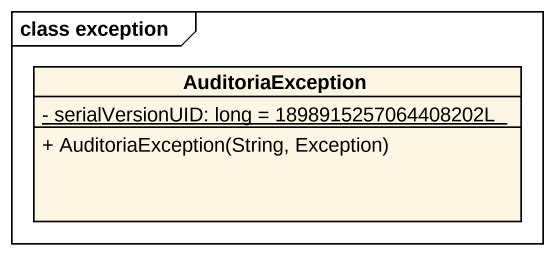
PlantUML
@startuml
mainframe class exception
hide circle
hide empty members
skinparam classAttributeIconSize 0
class AuditoriaException {
  {static} - serialVersionUID: long = 1898915257064408202L
  + AuditoriaException(String, Exception)
}
@enduml
